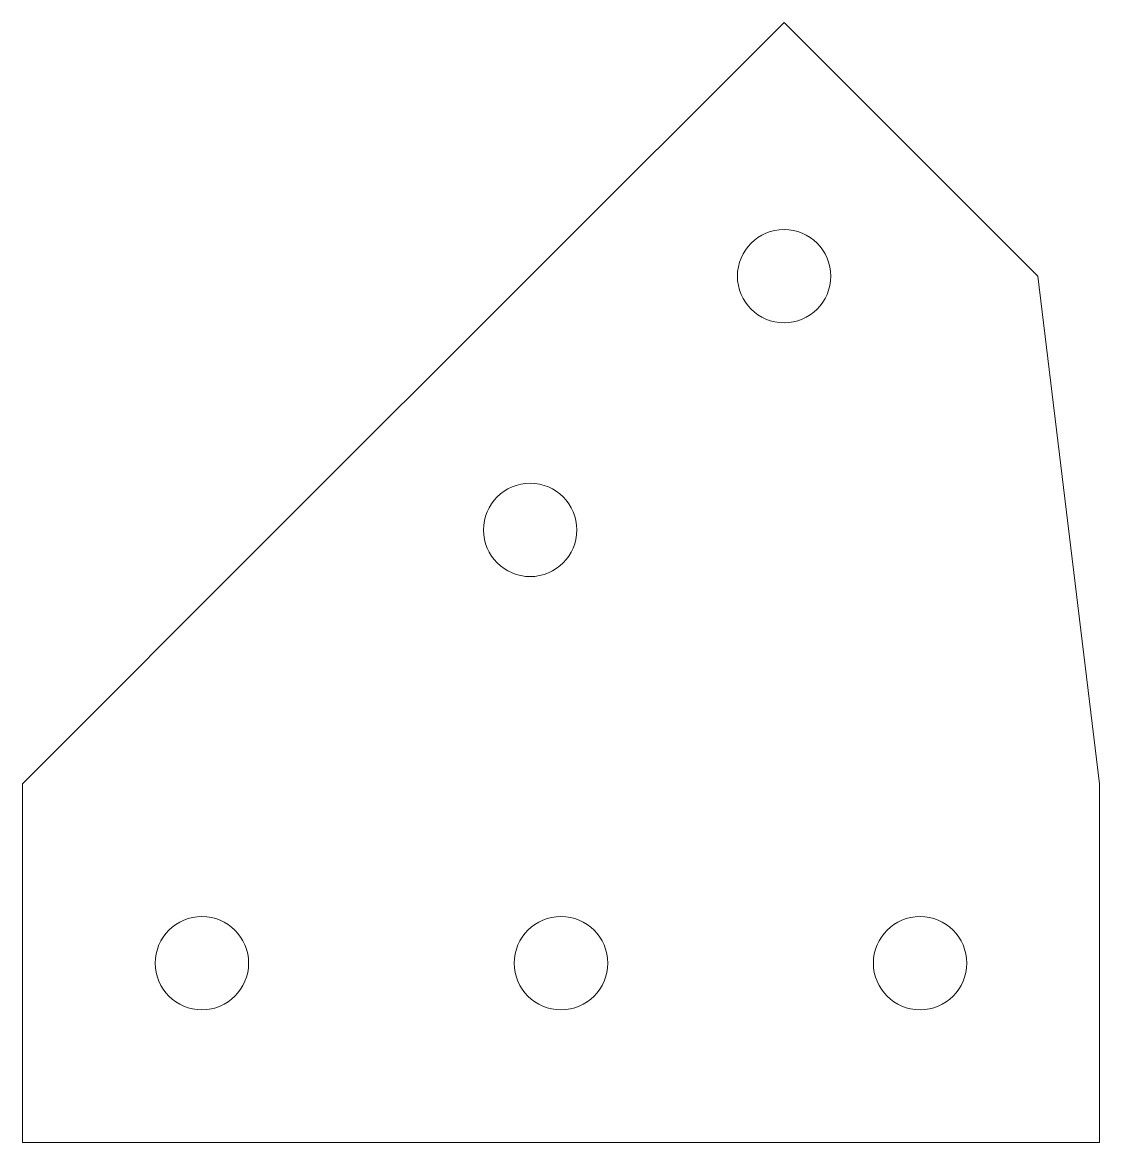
# Model space of a CAD drawing. Header units: inches. Extents: x 1 to 4, y 1 to 4.12.
import ezdxf

# ---------------------------------------------------------------- set-up
doc = ezdxf.new("R2010")
doc.units = ezdxf.units.IN
doc.layers.get('0').update_dxf_attribs({"linetype": 'CONTINUOUS', "lineweight": 0})

msp = doc.modelspace()

# ---------------------------------------------------------------- linework, layer by layer
for p, q in [((1.7071, 2.7071), (3.1213, 4.1213)), ((3.1213, 4.1213), (3.8284, 3.4142)), ((3.8284, 3.4142), (4, 2)), ((1, 2), (1.7071, 2.7071)), ((1, 1), (1, 2)), ((4, 1), (4, 2)), ((1, 1), (4, 1))]:
    msp.add_line(p, q)
for centre in [(3.1213, 3.4142), (2.4142, 2.7071), (1.5, 1.5), (2.5, 1.5), (3.5, 1.5)]:
    msp.add_circle(centre, 0.13)

doc.saveas('drawing.dxf')
